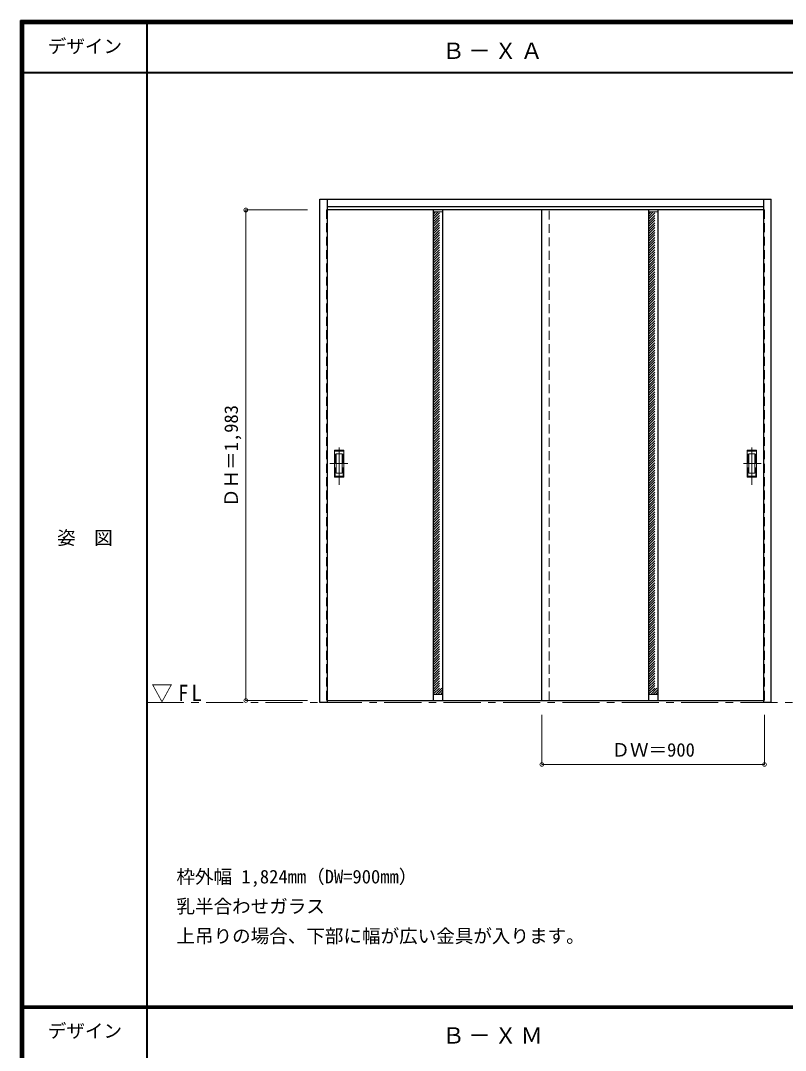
# Model space of a CAD drawing. Units: millimetres, scale not verified. Extents: x -6000 to 5700, y -4307 to 4260.
# Drawn here: x -6000 to -2909, y 12 to 4175 of the extents above; entities that cross this region are included whole.
import ezdxf
from ezdxf.enums import TextEntityAlignment as Align

# ---------------------------------------------------------------- set-up
doc = ezdxf.new("R2010")
doc.units = ezdxf.units.MM
doc.header["$LTSCALE"] = 30
doc.header["$PDMODE"] = 32
doc.header["$PDSIZE"] = 15
doc.linetypes.add('CHAIN1', pattern=[8, 5, -1, 1, -1])
doc.linetypes.add('DASHED1', pattern=[1.8, 1.2, -0.6])
for name, color, linetype, lineweight in [('0-1_通り芯', 7, 'CHAIN1', 18), ('0-2_扉', 4, 'DASHED1', 9), ('0-3_仕上げ', 3, 'Continuous', 25), ('0-4_枠', 3, 'Continuous', 25), ('0-6_引手', 7, 'Continuous', 18), ('0-B_寸法', 4, 'Continuous', 9), ('0-C_ハッチ', 4, 'DASHED1', 9), ('F-1_枠', 6, 'Continuous', 40), ('F-A_文字', 7, 'Continuous', 18)]:
    doc.layers.add(name, color=color, linetype=linetype, lineweight=lineweight)
doc.layers.add('0-A_文字', color=7, linetype='Continuous')
doc.styles.add('ＭＳ ゴシック', font='')
doc.styles.get('ＭＳ ゴシック').set_extended_font_data('MS Gothic')

msp = doc.modelspace()

# ---------------------------------------------------------------- linework, layer by layer
at = {"layer": '0-1_通り芯'}
msp.add_line((-5490, 1418), (5690, 1418), dxfattribs=at)
at = {"layer": '0-2_扉'}
for p, q in [((-4763, 3409.5), (-4763, 1426.5)), ((-4760, 3409.5), (-4763, 3409.5)), ((-3863, 1426.5), (-3863, 3409.5)), ((-2996, 3409.5), (-2993, 3409.5)), ((-2993, 3409.5), (-2993, 1426.5)), ((-4763, 1426.5), (-4760, 1426.5)), ((-2993, 1426.5), (-2996, 1426.5))]:
    msp.add_line(p, q, dxfattribs=at)
at = {"layer": '0-2_扉', "color": 3, "linetype": 'Continuous', "lineweight": 25}
for p, q in [((-2996, 3409.5), (-4760, 3409.5)), ((-3893, 1426.5), (-3893, 3409.5)), ((-4760, 1426.5), (-2996, 1426.5))]:
    msp.add_line(p, q, dxfattribs=at)
at = {"layer": '0-3_仕上げ'}
for p, q in [((-4332, 3409.5), (-4332, 1426.5)), ((-4294, 3409.5), (-4294, 1426.5)), ((-3462, 3409.5), (-3462, 1426.5)), ((-3424, 3409.5), (-3424, 1426.5))]:
    msp.add_line(p, q, dxfattribs=at)
at = {"layer": '0-3_仕上げ', "color": 7, "lineweight": 18}
for p, q in [((-4332, 3401.5), (-4294, 3401.5)), ((-3462, 3401.5), (-3424, 3401.5)), ((-4332, 1450.5), (-4294, 1450.5)), ((-3462, 1450.5), (-3424, 1450.5))]:
    msp.add_line(p, q, dxfattribs=at)
at = {"layer": '0-4_枠'}
for p, q in [((-4790, 1418), (-4790, 3453)), ((-4790, 3453), (-2966, 3453)), ((-4760, 1418), (-4760, 3453)), ((-4760, 3423), (-2996, 3423)), ((-2996, 1427.04), (-2996, 3453)), ((-2966, 1418), (-2966, 3453)), ((-4760, 1418), (-4790, 1418)), ((-2996, 1426.7), (-2996, 1427.04))]:
    msp.add_line(p, q, dxfattribs=at)
msp.add_lwpolyline([(-2966, 1418), (-2996, 1418), (-2996, 1426.7)], dxfattribs=at)
at = {"layer": '0-6_引手', "linetype": 'CHAIN1'}
for p, q in [((-4712, 2298.77), (-4712, 2469.62)), ((-3044, 2298.77), (-3044, 2469.62)), ((-4750.07, 2384), (-4677.56, 2384)), ((-3005.93, 2384), (-3078.44, 2384))]:
    msp.add_line(p, q, dxfattribs=at)
at = {"layer": '0-6_引手'}
for p, q in [((-4731, 2439), (-4693, 2439)), ((-4731, 2329), (-4731, 2439)), ((-4724.5, 2423), (-4699.5, 2423)), ((-4724.5, 2345), (-4724.5, 2423)), ((-4699.5, 2345), (-4699.5, 2423)), ((-4693, 2329), (-4693, 2439)), ((-3025, 2439), (-3063, 2439)), ((-3063, 2329), (-3063, 2439)), ((-3031.5, 2423), (-3056.5, 2423)), ((-3056.5, 2345), (-3056.5, 2423)), ((-3031.5, 2345), (-3031.5, 2423)), ((-3025, 2329), (-3025, 2439)), ((-4724.5, 2345), (-4699.5, 2345)), ((-3031.5, 2345), (-3056.5, 2345)), ((-4731, 2329), (-4693, 2329)), ((-3025, 2329), (-3063, 2329))]:
    msp.add_line(p, q, dxfattribs=at)
at = {"layer": '0-6_引手', "linetype": 'DASHED1'}
for p, q in [((-4696, 2333), (-4696, 2435)), ((-3060, 2333), (-3060, 2435)), ((-4728, 2333), (-4696, 2333)), ((-3028, 2333), (-3060, 2333))]:
    msp.add_line(p, q, dxfattribs=at)
for points in [[(-4728, 2333), (-4728, 2435), (-4696, 2435)], [(-3028, 2333), (-3028, 2435), (-3060, 2435)]]:
    msp.add_lwpolyline(points, dxfattribs=at)
at = {"layer": '0-B_寸法'}
for p, q in [((-5090, 3409.5), (-4840, 3409.5)), ((-5090, 3409.5), (-5090, 1426.5)), ((-5090, 1426.5), (-4840, 1426.5)), ((-3893, 1168), (-3893, 1368)), ((-2993, 1168), (-2993, 1368)), ((-3893, 1168), (-2993, 1168))]:
    msp.add_line(p, q, dxfattribs=at)
at = {"layer": '0-B_寸法', "color": 7}
for p in [(-5090, 3409.5), (-5090, 1426.5), (-3893, 1168), (-2993, 1168)]:
    msp.add_point(p, dxfattribs=at)
at = {"layer": '0-C_ハッチ'}
for p, q in [((-4332, 3391.8), (-4322.3, 3401.5)), ((-4332, 3372), (-4302.5, 3401.5)), ((-4332, 3381.9), (-4312.4, 3401.5)), ((-4332, 3362.1), (-4294, 3400.1)), ((-4332, 3352.2), (-4294, 3390.2)), ((-4332, 3342.3), (-4294, 3380.3)), ((-3462, 3391.8), (-3452.3, 3401.5)), ((-3462, 3372), (-3432.5, 3401.5)), ((-3462, 3381.9), (-3442.4, 3401.5)), ((-3462, 3362.1), (-3424, 3400.1)), ((-3462, 3352.2), (-3424, 3390.2)), ((-3462, 3342.3), (-3424, 3380.3)), ((-4332, 3332.4), (-4294, 3370.4)), ((-4332, 3322.5), (-4294, 3360.5)), ((-4332, 3312.6), (-4294, 3350.6)), ((-4332, 3302.7), (-4294, 3340.7)), ((-4332, 3292.8), (-4294, 3330.8)), ((-3462, 3332.4), (-3424, 3370.4)), ((-3462, 3322.5), (-3424, 3360.5)), ((-3462, 3312.6), (-3424, 3350.6)), ((-3462, 3302.7), (-3424, 3340.7)), ((-3462, 3292.8), (-3424, 3330.8)), ((-4332, 3282.91), (-4294, 3320.91)), ((-4332, 3273.01), (-4294, 3311.01)), ((-4332, 3263.11), (-4294, 3301.11)), ((-4332, 3253.21), (-4294, 3291.21)), ((-3462, 3282.91), (-3424, 3320.91)), ((-3462, 3273.01), (-3424, 3311.01)), ((-3462, 3263.11), (-3424, 3301.11)), ((-3462, 3253.21), (-3424, 3291.21)), ((-4332, 3243.31), (-4294, 3281.31)), ((-4332, 3233.41), (-4294, 3271.41)), ((-4332, 3223.51), (-4294, 3261.51)), ((-4332, 3213.61), (-4294, 3251.61)), ((-3462, 3243.31), (-3424, 3281.31)), ((-3462, 3233.41), (-3424, 3271.41)), ((-3462, 3223.51), (-3424, 3261.51)), ((-3462, 3213.61), (-3424, 3251.61)), ((-4332, 3203.71), (-4294, 3241.71)), ((-4332, 3193.81), (-4294, 3231.81)), ((-4332, 3183.91), (-4294, 3221.91)), ((-4332, 3174.01), (-4294, 3212.01)), ((-3462, 3203.71), (-3424, 3241.71)), ((-3462, 3193.81), (-3424, 3231.81)), ((-3462, 3183.91), (-3424, 3221.91)), ((-3462, 3174.01), (-3424, 3212.01)), ((-4332, 3164.11), (-4294, 3202.11)), ((-4332, 3154.21), (-4294, 3192.21)), ((-4332, 3144.31), (-4294, 3182.31)), ((-4332, 3134.41), (-4294, 3172.41)), ((-3462, 3164.11), (-3424, 3202.11)), ((-3462, 3154.21), (-3424, 3192.21)), ((-3462, 3144.31), (-3424, 3182.31)), ((-3462, 3134.41), (-3424, 3172.41)), ((-4332, 3124.51), (-4294, 3162.51)), ((-4332, 3114.61), (-4294, 3152.61)), ((-4332, 3104.71), (-4294, 3142.71)), ((-4332, 3094.81), (-4294, 3132.81)), ((-4332, 3084.92), (-4294, 3122.92)), ((-3462, 3124.51), (-3424, 3162.51)), ((-3462, 3114.61), (-3424, 3152.61)), ((-3462, 3104.71), (-3424, 3142.71)), ((-3462, 3094.81), (-3424, 3132.81)), ((-3462, 3084.92), (-3424, 3122.92)), ((-4332, 3075.02), (-4294, 3113.02)), ((-4332, 3065.12), (-4294, 3103.12)), ((-4332, 3055.22), (-4294, 3093.22)), ((-4332, 3045.32), (-4294, 3083.32)), ((-3462, 3075.02), (-3424, 3113.02)), ((-3462, 3065.12), (-3424, 3103.12)), ((-3462, 3055.22), (-3424, 3093.22)), ((-3462, 3045.32), (-3424, 3083.32)), ((-4332, 3035.42), (-4294, 3073.42)), ((-4332, 3025.52), (-4294, 3063.52)), ((-4332, 3015.62), (-4294, 3053.62)), ((-4332, 3005.72), (-4294, 3043.72)), ((-3462, 3035.42), (-3424, 3073.42)), ((-3462, 3025.52), (-3424, 3063.52)), ((-3462, 3015.62), (-3424, 3053.62)), ((-3462, 3005.72), (-3424, 3043.72)), ((-4332, 2995.82), (-4294, 3033.82)), ((-4332, 2985.92), (-4294, 3023.92)), ((-4332, 2976.02), (-4294, 3014.02)), ((-4332, 2966.12), (-4294, 3004.12)), ((-3462, 2995.82), (-3424, 3033.82)), ((-3462, 2985.92), (-3424, 3023.92)), ((-3462, 2976.02), (-3424, 3014.02)), ((-3462, 2966.12), (-3424, 3004.12)), ((-4332, 2956.22), (-4294, 2994.22)), ((-4332, 2946.32), (-4294, 2984.32)), ((-4332, 2936.42), (-4294, 2974.42)), ((-4332, 2926.52), (-4294, 2964.52)), ((-3462, 2956.22), (-3424, 2994.22)), ((-3462, 2946.32), (-3424, 2984.32)), ((-3462, 2936.42), (-3424, 2974.42)), ((-3462, 2926.52), (-3424, 2964.52)), ((-4332, 2916.62), (-4294, 2954.62)), ((-4332, 2906.72), (-4294, 2944.72)), ((-4332, 2896.82), (-4294, 2934.82)), ((-4332, 2886.93), (-4294, 2924.93)), ((-4332, 2877.03), (-4294, 2915.03)), ((-3462, 2916.62), (-3424, 2954.62)), ((-3462, 2906.72), (-3424, 2944.72)), ((-3462, 2896.82), (-3424, 2934.82)), ((-3462, 2886.93), (-3424, 2924.93)), ((-3462, 2877.03), (-3424, 2915.03)), ((-4332, 2867.13), (-4294, 2905.13)), ((-4332, 2857.23), (-4294, 2895.23)), ((-4332, 2847.33), (-4294, 2885.33)), ((-4332, 2837.43), (-4294, 2875.43)), ((-3462, 2867.13), (-3424, 2905.13)), ((-3462, 2857.23), (-3424, 2895.23)), ((-3462, 2847.33), (-3424, 2885.33)), ((-3462, 2837.43), (-3424, 2875.43)), ((-4332, 2827.53), (-4294, 2865.53)), ((-4332, 2817.63), (-4294, 2855.63)), ((-4332, 2807.73), (-4294, 2845.73)), ((-4332, 2797.83), (-4294, 2835.83)), ((-3462, 2827.53), (-3424, 2865.53)), ((-3462, 2817.63), (-3424, 2855.63)), ((-3462, 2807.73), (-3424, 2845.73)), ((-3462, 2797.83), (-3424, 2835.83)), ((-4332, 2787.93), (-4294, 2825.93)), ((-4332, 2778.03), (-4294, 2816.03)), ((-4332, 2768.13), (-4294, 2806.13)), ((-4332, 2758.23), (-4294, 2796.23)), ((-3462, 2787.93), (-3424, 2825.93)), ((-3462, 2778.03), (-3424, 2816.03)), ((-3462, 2768.13), (-3424, 2806.13)), ((-3462, 2758.23), (-3424, 2796.23)), ((-4332, 2748.33), (-4294, 2786.33)), ((-4332, 2738.43), (-4294, 2776.43)), ((-4332, 2728.53), (-4294, 2766.53)), ((-4332, 2718.63), (-4294, 2756.63)), ((-3462, 2748.33), (-3424, 2786.33)), ((-3462, 2738.43), (-3424, 2776.43)), ((-3462, 2728.53), (-3424, 2766.53)), ((-3462, 2718.63), (-3424, 2756.63)), ((-4332, 2708.73), (-4294, 2746.73)), ((-4332, 2698.83), (-4294, 2736.83)), ((-4332, 2688.94), (-4294, 2726.94)), ((-4332, 2679.04), (-4294, 2717.04)), ((-4332, 2669.14), (-4294, 2707.14)), ((-3462, 2708.73), (-3424, 2746.73)), ((-3462, 2698.83), (-3424, 2736.83)), ((-3462, 2688.94), (-3424, 2726.94)), ((-3462, 2679.04), (-3424, 2717.04)), ((-3462, 2669.14), (-3424, 2707.14)), ((-4332, 2659.24), (-4294, 2697.24)), ((-4332, 2649.34), (-4294, 2687.34)), ((-4332, 2639.44), (-4294, 2677.44)), ((-4332, 2629.54), (-4294, 2667.54)), ((-3462, 2659.24), (-3424, 2697.24)), ((-3462, 2649.34), (-3424, 2687.34)), ((-3462, 2639.44), (-3424, 2677.44)), ((-3462, 2629.54), (-3424, 2667.54)), ((-4332, 2619.64), (-4294, 2657.64)), ((-4332, 2609.74), (-4294, 2647.74)), ((-4332, 2599.84), (-4294, 2637.84)), ((-4332, 2589.94), (-4294, 2627.94)), ((-3462, 2619.64), (-3424, 2657.64)), ((-3462, 2609.74), (-3424, 2647.74)), ((-3462, 2599.84), (-3424, 2637.84)), ((-3462, 2589.94), (-3424, 2627.94)), ((-4332, 2580.04), (-4294, 2618.04)), ((-4332, 2570.14), (-4294, 2608.14)), ((-4332, 2560.24), (-4294, 2598.24)), ((-4332, 2550.34), (-4294, 2588.34)), ((-3462, 2580.04), (-3424, 2618.04)), ((-3462, 2570.14), (-3424, 2608.14)), ((-3462, 2560.24), (-3424, 2598.24)), ((-3462, 2550.34), (-3424, 2588.34)), ((-4332, 2540.44), (-4294, 2578.44)), ((-4332, 2530.54), (-4294, 2568.54)), ((-4332, 2520.64), (-4294, 2558.64)), ((-4332, 2510.74), (-4294, 2548.74)), ((-3462, 2540.44), (-3424, 2578.44)), ((-3462, 2530.54), (-3424, 2568.54)), ((-3462, 2520.64), (-3424, 2558.64)), ((-3462, 2510.74), (-3424, 2548.74)), ((-4332, 2500.84), (-4294, 2538.84)), ((-4332, 2490.95), (-4294, 2528.95)), ((-4332, 2481.05), (-4294, 2519.05)), ((-4332, 2471.15), (-4294, 2509.15)), ((-4332, 2461.25), (-4294, 2499.25)), ((-3462, 2500.84), (-3424, 2538.84)), ((-3462, 2490.95), (-3424, 2528.95)), ((-3462, 2481.05), (-3424, 2519.05)), ((-3462, 2471.15), (-3424, 2509.15)), ((-3462, 2461.25), (-3424, 2499.25)), ((-4332, 2451.35), (-4294, 2489.35)), ((-4332, 2441.45), (-4294, 2479.45)), ((-4332, 2431.55), (-4294, 2469.55)), ((-4332, 2421.65), (-4294, 2459.65)), ((-3462, 2451.35), (-3424, 2489.35)), ((-3462, 2441.45), (-3424, 2479.45)), ((-3462, 2431.55), (-3424, 2469.55)), ((-3462, 2421.65), (-3424, 2459.65)), ((-4332, 2411.75), (-4294, 2449.75)), ((-4332, 2401.85), (-4294, 2439.85)), ((-4332, 2391.95), (-4294, 2429.95)), ((-4332, 2382.05), (-4294, 2420.05)), ((-3462, 2411.75), (-3424, 2449.75)), ((-3462, 2401.85), (-3424, 2439.85)), ((-3462, 2391.95), (-3424, 2429.95)), ((-3462, 2382.05), (-3424, 2420.05)), ((-4332, 2372.15), (-4294, 2410.15)), ((-4332, 2362.25), (-4294, 2400.25)), ((-4332, 2352.35), (-4294, 2390.35)), ((-4332, 2342.45), (-4294, 2380.45)), ((-3462, 2372.15), (-3424, 2410.15)), ((-3462, 2362.25), (-3424, 2400.25)), ((-3462, 2352.35), (-3424, 2390.35)), ((-3462, 2342.45), (-3424, 2380.45)), ((-4332, 2332.55), (-4294, 2370.55)), ((-4332, 2322.65), (-4294, 2360.65)), ((-4332, 2312.75), (-4294, 2350.75)), ((-4332, 2302.86), (-4294, 2340.86)), ((-3462, 2332.55), (-3424, 2370.55)), ((-3462, 2322.65), (-3424, 2360.65)), ((-3462, 2312.75), (-3424, 2350.75)), ((-3462, 2302.86), (-3424, 2340.86)), ((-4332, 2292.96), (-4294, 2330.96)), ((-4332, 2283.06), (-4294, 2321.06)), ((-4332, 2273.16), (-4294, 2311.16)), ((-4332, 2263.26), (-4294, 2301.26)), ((-4332, 2253.36), (-4294, 2291.36)), ((-3462, 2292.96), (-3424, 2330.96)), ((-3462, 2283.06), (-3424, 2321.06)), ((-3462, 2273.16), (-3424, 2311.16)), ((-3462, 2263.26), (-3424, 2301.26)), ((-3462, 2253.36), (-3424, 2291.36)), ((-4332, 2243.46), (-4294, 2281.46)), ((-4332, 2233.56), (-4294, 2271.56)), ((-4332, 2223.66), (-4294, 2261.66)), ((-4332, 2213.76), (-4294, 2251.76)), ((-3462, 2243.46), (-3424, 2281.46)), ((-3462, 2233.56), (-3424, 2271.56)), ((-3462, 2223.66), (-3424, 2261.66)), ((-3462, 2213.76), (-3424, 2251.76)), ((-4332, 2203.86), (-4294, 2241.86)), ((-4332, 2193.96), (-4294, 2231.96)), ((-4332, 2184.06), (-4294, 2222.06)), ((-4332, 2174.16), (-4294, 2212.16)), ((-3462, 2203.86), (-3424, 2241.86)), ((-3462, 2193.96), (-3424, 2231.96)), ((-3462, 2184.06), (-3424, 2222.06)), ((-3462, 2174.16), (-3424, 2212.16)), ((-4332, 2164.26), (-4294, 2202.26)), ((-4332, 2154.36), (-4294, 2192.36)), ((-4332, 2144.46), (-4294, 2182.46)), ((-4332, 2134.56), (-4294, 2172.56)), ((-3462, 2164.26), (-3424, 2202.26)), ((-3462, 2154.36), (-3424, 2192.36)), ((-3462, 2144.46), (-3424, 2182.46)), ((-3462, 2134.56), (-3424, 2172.56)), ((-4332, 2124.66), (-4294, 2162.66)), ((-4332, 2114.76), (-4294, 2152.76)), ((-4332, 2104.87), (-4294, 2142.87)), ((-4332, 2094.97), (-4294, 2132.97)), ((-3462, 2124.66), (-3424, 2162.66)), ((-3462, 2114.76), (-3424, 2152.76)), ((-3462, 2104.87), (-3424, 2142.87)), ((-3462, 2094.97), (-3424, 2132.97)), ((-4332, 2085.07), (-4294, 2123.07)), ((-4332, 2075.17), (-4294, 2113.17)), ((-4332, 2065.27), (-4294, 2103.27)), ((-4332, 2055.37), (-4294, 2093.37)), ((-4332, 2045.47), (-4294, 2083.47)), ((-3462, 2085.07), (-3424, 2123.07)), ((-3462, 2075.17), (-3424, 2113.17)), ((-3462, 2065.27), (-3424, 2103.27)), ((-3462, 2055.37), (-3424, 2093.37)), ((-3462, 2045.47), (-3424, 2083.47)), ((-4332, 2035.57), (-4294, 2073.57)), ((-4332, 2025.67), (-4294, 2063.67)), ((-4332, 2015.77), (-4294, 2053.77)), ((-4332, 2005.87), (-4294, 2043.87)), ((-3462, 2035.57), (-3424, 2073.57)), ((-3462, 2025.67), (-3424, 2063.67)), ((-3462, 2015.77), (-3424, 2053.77)), ((-3462, 2005.87), (-3424, 2043.87)), ((-4332, 1995.97), (-4294, 2033.97)), ((-4332, 1986.07), (-4294, 2024.07)), ((-4332, 1976.17), (-4294, 2014.17)), ((-4332, 1966.27), (-4294, 2004.27)), ((-3462, 1995.97), (-3424, 2033.97)), ((-3462, 1986.07), (-3424, 2024.07)), ((-3462, 1976.17), (-3424, 2014.17)), ((-3462, 1966.27), (-3424, 2004.27)), ((-4332, 1956.37), (-4294, 1994.37)), ((-4332, 1946.47), (-4294, 1984.47)), ((-4332, 1936.57), (-4294, 1974.57)), ((-4332, 1926.67), (-4294, 1964.67)), ((-3462, 1956.37), (-3424, 1994.37)), ((-3462, 1946.47), (-3424, 1984.47)), ((-3462, 1936.57), (-3424, 1974.57)), ((-3462, 1926.67), (-3424, 1964.67)), ((-4332, 1916.77), (-4294, 1954.77)), ((-4332, 1906.88), (-4294, 1944.88)), ((-4332, 1896.98), (-4294, 1934.98)), ((-4332, 1887.08), (-4294, 1925.08)), ((-4332, 1877.18), (-4294, 1915.18)), ((-3462, 1916.77), (-3424, 1954.77)), ((-3462, 1906.88), (-3424, 1944.88)), ((-3462, 1896.98), (-3424, 1934.98)), ((-3462, 1887.08), (-3424, 1925.08)), ((-3462, 1877.18), (-3424, 1915.18)), ((-4332, 1867.28), (-4294, 1905.28)), ((-4332, 1857.38), (-4294, 1895.38)), ((-4332, 1847.48), (-4294, 1885.48)), ((-4332, 1837.58), (-4294, 1875.58)), ((-3462, 1867.28), (-3424, 1905.28)), ((-3462, 1857.38), (-3424, 1895.38)), ((-3462, 1847.48), (-3424, 1885.48)), ((-3462, 1837.58), (-3424, 1875.58)), ((-4332, 1827.68), (-4294, 1865.68)), ((-4332, 1817.78), (-4294, 1855.78)), ((-4332, 1807.88), (-4294, 1845.88)), ((-4332, 1797.98), (-4294, 1835.98)), ((-3462, 1827.68), (-3424, 1865.68)), ((-3462, 1817.78), (-3424, 1855.78)), ((-3462, 1807.88), (-3424, 1845.88)), ((-3462, 1797.98), (-3424, 1835.98)), ((-4332, 1788.08), (-4294, 1826.08)), ((-4332, 1778.18), (-4294, 1816.18)), ((-4332, 1768.28), (-4294, 1806.28)), ((-4332, 1758.38), (-4294, 1796.38)), ((-3462, 1788.08), (-3424, 1826.08)), ((-3462, 1778.18), (-3424, 1816.18)), ((-3462, 1768.28), (-3424, 1806.28)), ((-3462, 1758.38), (-3424, 1796.38)), ((-4332, 1748.48), (-4294, 1786.48)), ((-4332, 1738.58), (-4294, 1776.58)), ((-4332, 1728.68), (-4294, 1766.68)), ((-4332, 1718.78), (-4294, 1756.78)), ((-3462, 1748.48), (-3424, 1786.48)), ((-3462, 1738.58), (-3424, 1776.58)), ((-3462, 1728.68), (-3424, 1766.68)), ((-3462, 1718.78), (-3424, 1756.78)), ((-4332, 1708.89), (-4294, 1746.89)), ((-4332, 1698.99), (-4294, 1736.99)), ((-4332, 1689.09), (-4294, 1727.09)), ((-4332, 1679.19), (-4294, 1717.19)), ((-4332, 1669.29), (-4294, 1707.29)), ((-3462, 1708.89), (-3424, 1746.89)), ((-3462, 1698.99), (-3424, 1736.99)), ((-3462, 1689.09), (-3424, 1727.09)), ((-3462, 1679.19), (-3424, 1717.19)), ((-3462, 1669.29), (-3424, 1707.29)), ((-4332, 1659.39), (-4294, 1697.39)), ((-4332, 1649.49), (-4294, 1687.49)), ((-4332, 1639.59), (-4294, 1677.59)), ((-4332, 1629.69), (-4294, 1667.69)), ((-3462, 1659.39), (-3424, 1697.39)), ((-3462, 1649.49), (-3424, 1687.49)), ((-3462, 1639.59), (-3424, 1677.59)), ((-3462, 1629.69), (-3424, 1667.69)), ((-4332, 1619.79), (-4294, 1657.79)), ((-4332, 1609.89), (-4294, 1647.89)), ((-4332, 1599.99), (-4294, 1637.99)), ((-4332, 1590.09), (-4294, 1628.09)), ((-3462, 1619.79), (-3424, 1657.79)), ((-3462, 1609.89), (-3424, 1647.89)), ((-3462, 1599.99), (-3424, 1637.99)), ((-3462, 1590.09), (-3424, 1628.09)), ((-4332, 1580.19), (-4294, 1618.19)), ((-4332, 1570.29), (-4294, 1608.29)), ((-4332, 1560.39), (-4294, 1598.39)), ((-4332, 1550.49), (-4294, 1588.49)), ((-3462, 1580.19), (-3424, 1618.19)), ((-3462, 1570.29), (-3424, 1608.29)), ((-3462, 1560.39), (-3424, 1598.39)), ((-3462, 1550.49), (-3424, 1588.49)), ((-4332, 1540.59), (-4294, 1578.59)), ((-4332, 1530.69), (-4294, 1568.69)), ((-4332, 1520.79), (-4294, 1558.79)), ((-4332, 1510.9), (-4294, 1548.9)), ((-3462, 1540.59), (-3424, 1578.59)), ((-3462, 1530.69), (-3424, 1568.69)), ((-3462, 1520.79), (-3424, 1558.79)), ((-3462, 1510.9), (-3424, 1548.9)), ((-4332, 1501), (-4294, 1539)), ((-4332, 1491.1), (-4294, 1529.1)), ((-4332, 1481.2), (-4294, 1519.2)), ((-4332, 1471.3), (-4294, 1509.3)), ((-4332, 1461.4), (-4294, 1499.4)), ((-3462, 1501), (-3424, 1539)), ((-3462, 1491.1), (-3424, 1529.1)), ((-3462, 1481.2), (-3424, 1519.2)), ((-3462, 1471.3), (-3424, 1509.3)), ((-3462, 1461.4), (-3424, 1499.4)), ((-4332, 1451.5), (-4294, 1489.5)), ((-4323.1, 1450.5), (-4294, 1479.6)), ((-4313.2, 1450.5), (-4294, 1469.7)), ((-4303.3, 1450.5), (-4294, 1459.8)), ((-3462, 1451.5), (-3424, 1489.5)), ((-3453.1, 1450.5), (-3424, 1479.6)), ((-3443.2, 1450.5), (-3424, 1469.7)), ((-3433.3, 1450.5), (-3424, 1459.8))]:
    msp.add_line(p, q, dxfattribs=at)
at = {"layer": 'F-1_枠'}
for p, q in [((-6000, 4175), (5700, 4175)), ((-6000, 4175), (-6000, -4205)), ((-6000, 4170), (5700, 4170)), ((-6000, 4165), (5700, 4165)), ((-5995, 4175), (-5995, -4205)), ((-5990, 4175), (-5990, -4205)), ((-5490, 4175), (-5490, -3790)), ((-6000, 3965), (5700, 3965)), ((-6000, 190.5), (5700, 190.5)), ((-6000, 187.5), (5700, 187.5)), ((-6000, 184.5), (5700, 184.5))]:
    msp.add_line(p, q, dxfattribs=at)

# ---------------------------------------------------------------- texts
at = {"layer": '0-A_文字', "style": 'ＭＳ ゴシック'}
for s, p in [('枠外幅 1,824mm（DW=900mm）', (-5370, 670.5)), ('乳半合わせガラス', (-5370, 550.5)), ('上吊りの場合、下部に幅が広い金具が入ります。', (-5370, 430.5))]:
    msp.add_text(s, height=54.99, dxfattribs=at).set_placement(p, align=Align.BOTTOM_LEFT)
at = {"layer": '0-A_文字', "char_height": 65.98, "attachment_point": 7, "style": 'ＭＳ ゴシック'}
for s, insert in [('\\T1.17;Ｂ－ＸＡ', (-4295, 4020)), ('\\T1.26;\\W0.95;▽FL', (-5471.25, 1418)), ('\\T1.17;Ｂ－ＸＭ', (-4295, 39.5))]:
    msp.add_mtext(s, dxfattribs=dict(at, insert=insert))
at = {"layer": '0-B_寸法', "color": 7, "style": 'ＭＳ ゴシック'}
msp.add_text('ＤＨ＝1,983', height=54.99, rotation=90, dxfattribs=at).set_placement((-5105, 2208.75), align=Align.BOTTOM_LEFT)
msp.add_text('ＤＷ＝900', height=54.99, dxfattribs=at).set_placement((-3611.75, 1183), align=Align.BOTTOM_LEFT)
at = {"layer": 'F-A_文字', "style": 'ＭＳ ゴシック'}
for s, p in [('デザイン', (-5890, 4027.5)), ('姿\u3000図', (-5852.5, 2040.25)), ('デザイン', (-5890, 47))]:
    msp.add_text(s, height=54.99, dxfattribs=at).set_placement(p, align=Align.BOTTOM_LEFT)

doc.saveas('drawing.dxf')
